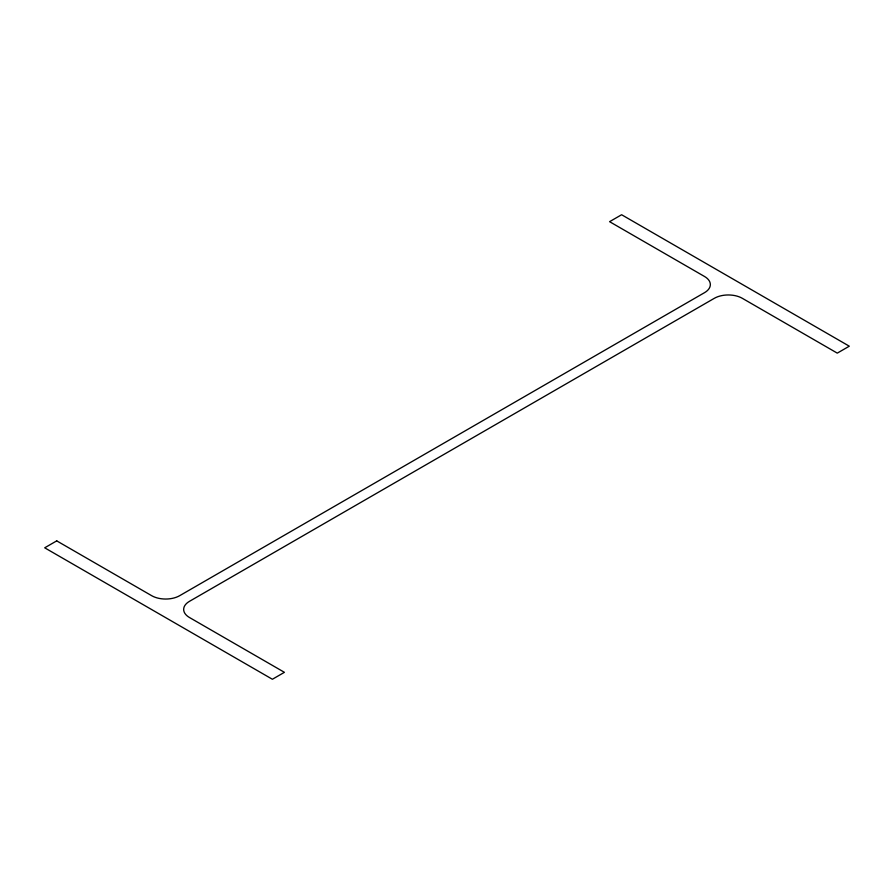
<?xml version="1.0" encoding="UTF-8"?>
<svg xmlns="http://www.w3.org/2000/svg" width="894" height="894" viewBox="0 0 894 894"><rect width="100%" height="100%" fill="white"/><g stroke="black" fill="none" stroke-linecap="round" stroke-linejoin="round"><path stroke-width="1.34" d="M56.724 540.87L44.7 547.81L272.391 679.261L284.415 672.322L189.45 617.497A19.78 11.421 0 0 1 189.45 601.349L714.34 298.305A19.78 11.421 0 0 1 742.311 298.305L837.276 353.13L849.3 346.19L621.609 214.739L609.585 221.678L704.55 276.503A19.78 11.421 0 0 1 704.55 292.651L179.66 595.695A19.78 11.421 0 0 1 151.689 595.695L56.724 540.87"/></g></svg>
